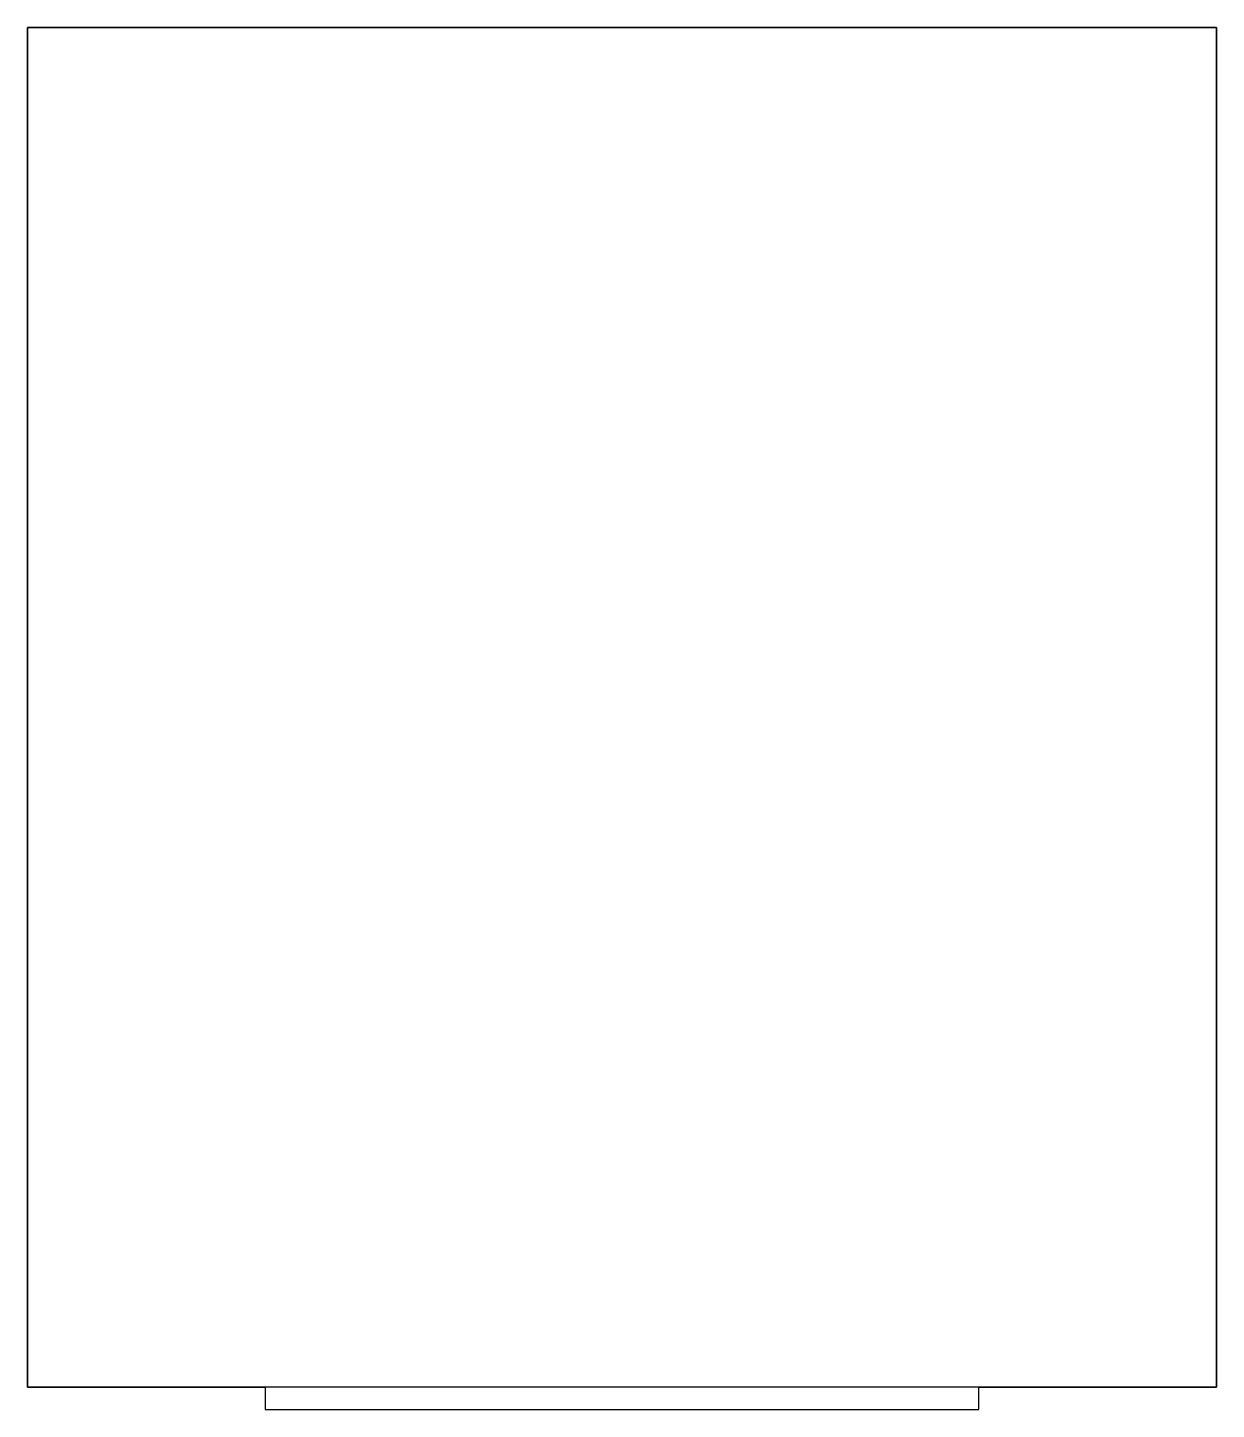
# Model space of a CAD drawing. Header units: millimetres. Extents: x 20 to 286, y 0 to 310.
import ezdxf

# ---------------------------------------------------------------- set-up
doc = ezdxf.new("R2010")
doc.units = ezdxf.units.MM
doc.layers.get('0').update_dxf_attribs({"linetype": 'CONTINUOUS'})

msp = doc.modelspace()

# ---------------------------------------------------------------- linework, layer by layer
for points in [[(19.88, 5), (19.88, 309.8), (286.46, 309.8), (286.46, 5)], [(233.17, 0), (233.17, 5), (286.46, 5), (286.46, 309.8), (19.88, 309.8), (19.88, 5), (73.17, 5), (73.17, 0)]]:
    msp.add_lwpolyline(points, close=True)

doc.saveas('drawing.dxf')
